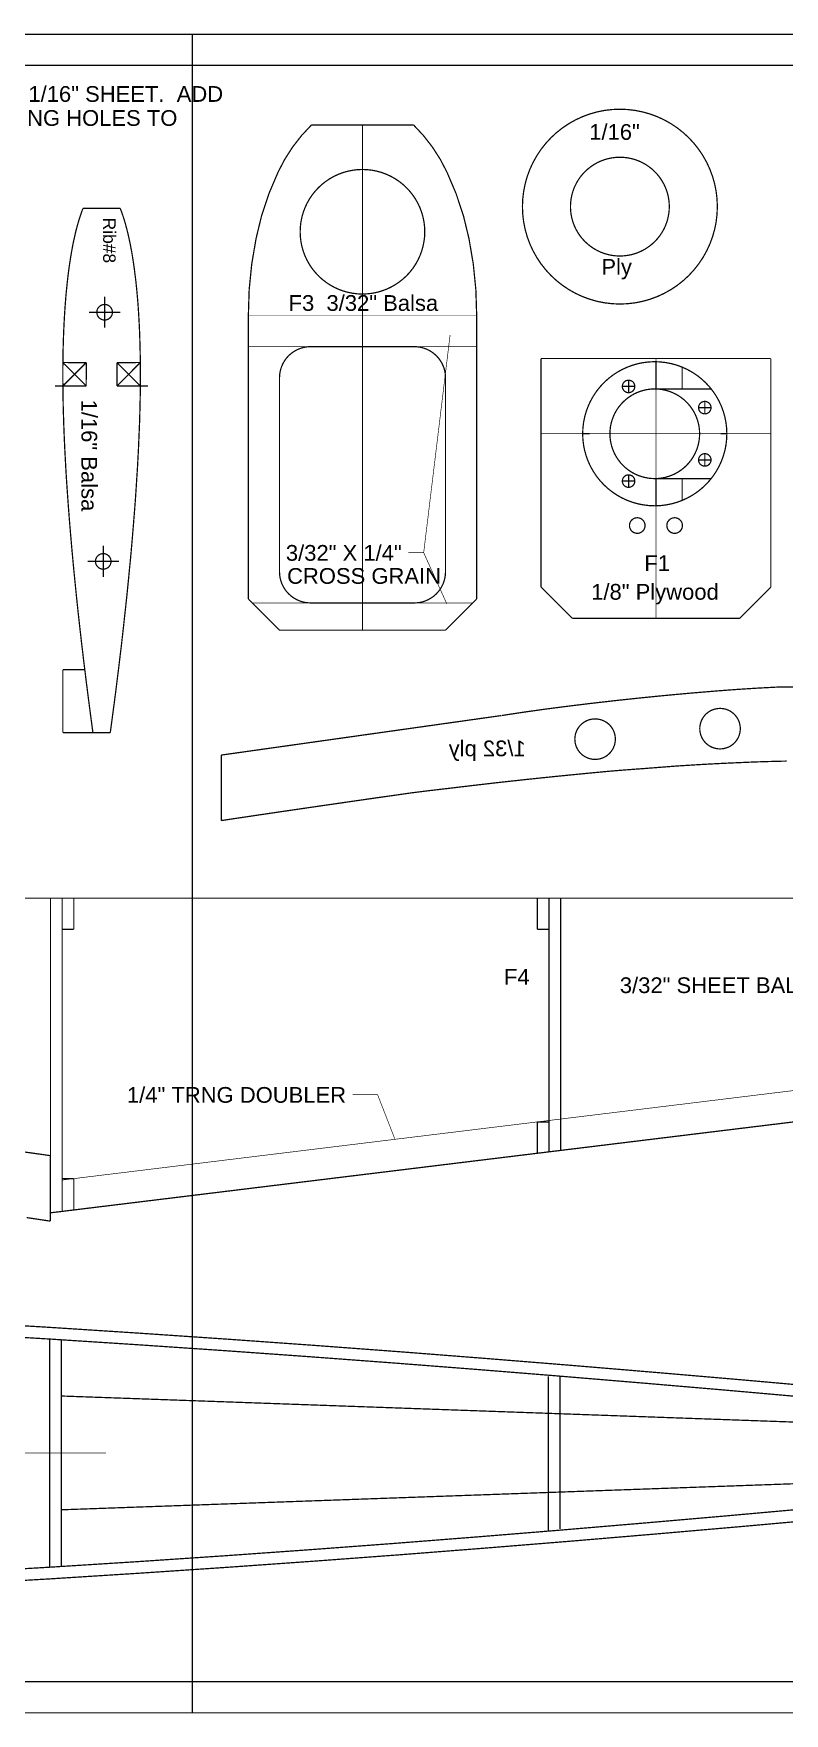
# Model space of a CAD drawing. Extents: x -1080 to 1070, y -166 to 202.
# Drawn here: x 500.9 to 651.5, y -166 to 171.1 of the extents above; entities that cross this region are included whole.
import ezdxf

# ---------------------------------------------------------------- set-up
doc = ezdxf.new("R2010")
doc.units = 0
doc.header["$MEASUREMENT"] = 0
doc.linetypes.add('DASHED', pattern=[0.75, 0.5, -0.25])
doc.linetypes.add('DOT', pattern=[0.25, 0, -0.25])
doc.layers.get('0').update_dxf_attribs({"linetype": 'CONTINUOUS'})
for name, color, linetype in [('2', 7, 'CONTINUOUS'), ('DEFAULT', 7, 'CONTINUOUS'), ('LINE', 7, 'CONTINUOUS')]:
    doc.layers.add(name, color=color, linetype=linetype)
doc.styles.add('ARIAL', font='ARIAL.TTF')

# ---------------------------------------------------------------- blocks, each defined once
blk = doc.blocks.new('GROUP38')
at = {"layer": 'DEFAULT', "const_width": 0.01}
for points in [[(-0.4098, 2.0278, 0.0906), (-0.6777, 1.6489, 0.062), (-0.8544, 1.1151, 0.0511), (-0.916, 0.4983, 1.8353)], [(0.9161, 0.4983, 0.0511), (0.8544, 1.1151, 0.062), (0.6777, 1.6489, 0.0906), (0.4098, 2.0278, 1.8354)], [(-0.4162, 0.2483, 0.0985), (-0.5118, 0.2292, 0.0985), (-0.5929, 0.1751, 0.0985), (-0.6471, 0.094, 0.0984), (-0.6661, -0.0015, 1.3358)], [(0.6661, -0.0016, 0.0984), (0.647, 0.094, 0.0985), (0.5928, 0.175, 0.0985), (0.5118, 0.2291, 0.0985), (0.4161, 0.2482, 1.3354)], [(-0.6661, -1.5591, 0.0984), (-0.647, -1.6547, 0.0984), (-0.5929, -1.7358, 0.0985), (-0.5118, -1.79, 0.0984), (-0.4162, -1.809, 1.3365)], [(0.4162, -1.809, 0.0984), (0.5118, -1.7899, 0.0984), (0.5928, -1.7357, 0.0984), (0.6469, -1.6547, 0.0984), (0.666, -1.5591, 1.3353)]]:
    blk.add_lwpolyline(points, format="xyb", dxfattribs=at)
for points in [[(-0.4098, 2.0278), (0.4099, 2.0278)], [(-0.4162, 0.2483), (0.4162, 0.2483)], [(-0.6661, -1.5591), (-0.6661, -0.0016)], [(0.6661, -1.5591), (0.6661, -0.0016)], [(-0.9161, -1.7777), (-0.6661, -2.0277)], [(-0.4162, -1.809), (0.4162, -1.809)], [(0.6661, -2.0277), (0.9161, -1.7777)], [(-0.6661, -2.0277), (0.6661, -2.0277)]]:
    blk.add_lwpolyline(points, dxfattribs=at)
at = {"layer": 'DEFAULT', "linetype": 'DOT'}
for points, const_width in [([(0, -2.0277), (0, 2.0273)], 0.01), ([(-0.9161, 0.4983), (0.9161, 0.4983)], 0.005), ([(-0.9161, 0.2483), (0, 0.2483)], 0.005), ([(0, 0.2483), (0.9161, 0.2483)], 0.005), ([(-0.8848, -1.809), (0, -1.809)], 0.005), ([(0, -1.809), (0.8848, -1.809)], 0.005)]:
    blk.add_lwpolyline(points, dxfattribs=dict(at, const_width=const_width))
at = {"layer": 'DEFAULT', "const_width": 0.01}
blk.add_lwpolyline([(0.4995, 1.1707, 0.0985), (0.4614, 1.362, 0.0985), (0.353, 1.5242, 0.0985), (0.1908, 1.6326, 0.0985), (-0.0005, 1.6707, 0.0985), (-0.1918, 1.6326, 0.0985), (-0.354, 1.5242, 0.0985), (-0.4624, 1.362, 0.0985), (-0.5004, 1.1706, 0.0985), (-0.4624, 0.9793, 0.0985), (-0.354, 0.8171, 0.0985), (-0.1918, 0.7087, 0.0985), (-0.0004, 0.6707, 0.0985), (0.1908, 0.7087, 0.0985), (0.353, 0.8171, 0.0985), (0.4614, 0.9793, 0.0985)], format="xyb", close=True, dxfattribs=at)
at = {"layer": 'LINE', "const_width": 0.01}
for points in [[(-0.9161, -1.7777), (-0.9161, 0.4983)], [(0.9161, -1.7777), (0.9161, 0.4983)]]:
    blk.add_lwpolyline(points, dxfattribs=at)
at = {"layer": 'DEFAULT', "style": 'ARIAL'}
blk.add_text('F3  3/32" Balsa', height=0.1263, dxfattribs=at).set_placement((-0.593, 0.5356))
blk = doc.blocks.new('GROUP40')
at = {"layer": 'DEFAULT', "const_width": 0.01}
for points in [[(0.782, 0, 0.0985), (0.7224, 0.2992, 0.0985), (0.5529, 0.5529, 0.0985), (0.2992, 0.7224, 0.0985), (0, 0.7819, 0.0985), (-0.2992, 0.7224, 0.0985), (-0.5529, 0.5529, 0.0985), (-0.7224, 0.2992, 0.0985), (-0.7819, 0, 0.0985), (-0.7224, -0.2992, 0.0985), (-0.5529, -0.5529, 0.0985), (-0.2992, -0.7224, 0.0985), (0, -0.7819, 0.0985), (0.2992, -0.7224, 0.0985), (0.5529, -0.5529, 0.0985), (0.7224, -0.2992, 0.0985)], [(0.3965, 0, 0.0985), (0.3663, 0.1518, 0.0985), (0.2803, 0.2804, 0.0985), (0.1517, 0.3664, 0.0985), (0, 0.3965, 0.0985), (-0.1518, 0.3664, 0.0985), (-0.2804, 0.2804, 0.0985), (-0.3664, 0.1518, 0.0985), (-0.3965, 0, 0.0985), (-0.3664, -0.1517, 0.0985), (-0.2804, -0.2803, 0.0985), (-0.1518, -0.3663, 0.0985), (0, -0.3964, 0.0985), (0.1517, -0.3663, 0.0985), (0.2803, -0.2803, 0.0985), (0.3663, -0.1517, 0.0985)]]:
    blk.add_lwpolyline(points, format="xyb", close=True, dxfattribs=at)
at = {"layer": 'DEFAULT', "style": 'ARIAL'}
for s, p in [('1/16"', (-0.2459, 0.5364)), ('Ply', (-0.1484, -0.5462))]:
    blk.add_text(s, height=0.1263, dxfattribs=at).set_placement(p)
blk = doc.blocks.new('GROUP01')
at = {"layer": 'DEFAULT', "const_width": 0.01}
for points in [[(0.5785, 0, 0.0985), (0.5344, 0.2213, 0.0985), (0.409, 0.409, 0.0985), (0.2213, 0.5344, 0.0985), (0, 0.5784, 0.0985), (-0.2213, 0.5344, 0.0985), (-0.409, 0.409, 0.0985), (-0.5344, 0.2213, 0.0985), (-0.5784, 0, 0.0985), (-0.5344, -0.2213, 0.0985), (-0.409, -0.409, 0.0985), (-0.2213, -0.5344, 0.0985), (0, -0.5784, 0.0985), (0.2213, -0.5344, 0.0985), (0.409, -0.409, 0.0985), (0.5344, -0.2213, 0.0985)], [(0.36, 0, 0.0985), (0.3325, 0.1377, 0.0985), (0.2545, 0.2545, 0.0985), (0.1377, 0.3325, 0.0985), (0, 0.3599, 0.0985), (-0.1377, 0.3325, 0.0985), (-0.2545, 0.2545, 0.0985), (-0.3325, 0.1377, 0.0985), (-0.3599, 0, 0.0985), (-0.3325, -0.1377, 0.0985), (-0.2545, -0.2545, 0.0985), (-0.1377, -0.3325, 0.0985), (0, -0.3599, 0.0985), (0.1377, -0.3325, 0.0985), (0.2545, -0.2545, 0.0985), (0.3325, -0.1377, 0.0985)], [(-0.33, 0.2102, 0.0987), (-0.3338, 0.2293, 0.0986), (-0.3446, 0.2455, 0.0984), (-0.3608, 0.2563, 0.0984), (-0.38, 0.2602, 0.0982), (-0.3991, 0.2563, 0.0983), (-0.4153, 0.2455, 0.0983), (-0.4261, 0.2293, 0.0983), (-0.43, 0.2101, 0.0982), (-0.4261, 0.191, 0.0985), (-0.4153, 0.1748, 0.0985), (-0.3991, 0.164, 0.0986), (-0.3799, 0.1602, 0.0987), (-0.3608, 0.164, 0.0989), (-0.3446, 0.1748, 0.0986), (-0.3338, 0.191, 0.0986)], [(-0.33, 0.2102, 0.0987), (-0.3338, 0.2293, 0.0986), (-0.3446, 0.2455, 0.0984), (-0.3608, 0.2563, 0.0984), (-0.38, 0.2602, 0.0982), (-0.3991, 0.2563, 0.0983), (-0.4153, 0.2455, 0.0983), (-0.4261, 0.2293, 0.0983), (-0.43, 0.2101, 0.0982), (-0.4261, 0.191, 0.0985), (-0.4153, 0.1748, 0.0985), (-0.3991, 0.164, 0.0986), (-0.3799, 0.1602, 0.0987), (-0.3608, 0.164, 0.0989), (-0.3446, 0.1748, 0.0986), (-0.3338, 0.191, 0.0986)], [(0.43, 0.2102, 0.0982), (0.4261, 0.2293, 0.0983), (0.4153, 0.2455, 0.0983), (0.3991, 0.2563, 0.0983), (0.3799, 0.2602, 0.0982), (0.3608, 0.2563, 0.0985), (0.3446, 0.2455, 0.0985), (0.3338, 0.2293, 0.0986), (0.33, 0.2101, 0.0987), (0.3338, 0.191, 0.0989), (0.3446, 0.1748, 0.0986), (0.3608, 0.164, 0.0986), (0.38, 0.1602, 0.0987), (0.3991, 0.164, 0.0986), (0.4153, 0.1748, 0.0984), (0.4261, 0.191, 0.0984)], [(-0.1599, -0.4015, 0.0986), (-0.1637, -0.3823, 0.0989), (-0.1745, -0.3661, 0.0986), (-0.1907, -0.3553, 0.0986), (-0.2099, -0.3515, 0.0987), (-0.229, -0.3553, 0.0986), (-0.2452, -0.3661, 0.0984), (-0.256, -0.3823, 0.0984), (-0.2599, -0.4015, 0.0982), (-0.256, -0.4206, 0.0983), (-0.2452, -0.4368, 0.0983), (-0.229, -0.4476, 0.0983), (-0.2098, -0.4515, 0.0982), (-0.1907, -0.4476, 0.0985), (-0.1745, -0.4368, 0.0985), (-0.1637, -0.4206, 0.0986)], [(0.2598, -0.4015, 0.0984), (0.2559, -0.3823, 0.0985), (0.2451, -0.3661, 0.0985), (0.2289, -0.3553, 0.0986), (0.2097, -0.3515, 0.0987), (0.1906, -0.3553, 0.0989), (0.1744, -0.3661, 0.0986), (0.1636, -0.3823, 0.0986), (0.1598, -0.4015, 0.0987), (0.1636, -0.4206, 0.0986), (0.1744, -0.4368, 0.0984), (0.1906, -0.4476, 0.0984), (0.2098, -0.4515, 0.0982), (0.2289, -0.4476, 0.0983), (0.2451, -0.4368, 0.0983), (0.2559, -0.4206, 0.0983)]]:
    blk.add_lwpolyline(points, format="xyb", close=True, dxfattribs=at)
for points in [[(0, 0.523), (0, 0.5785)], [(-0.43, 0.2102), (-0.33, 0.2102)], [(-0.38, 0.1602), (-0.38, 0.2602)], [(0.33, 0.2102), (0.43, 0.2102)], [(0.38, 0.1643), (0.38, 0.2602)], [(-0.5785, -0.0098), (-0.3599, -0.0098)], [(-0.3599, -0.4548), (-0.3599, -0.0098)], [(0.3598, -0.4548), (0.3598, -0.0098)], [(0.3598, -0.0098), (0.5784, -0.0098)], [(-0.5352, -0.2198), (-0.3599, -0.2198)], [(0.3598, -0.2198), (0.5351, -0.2198)], [(-0.2599, -0.4015), (-0.1599, -0.4015)], [(-0.2099, -0.4515), (-0.2099, -0.3515)], [(0.1598, -0.4015), (0.2598, -0.4015)], [(0.2098, -0.4515), (0.2098, -0.3515)], [(0, -0.5785), (0, -0.5291)]]:
    blk.add_lwpolyline(points, dxfattribs=at)
blk = doc.blocks.new('GROUP43')
at = {"layer": 'DEFAULT', "const_width": 0.01}
for points in [[(-0.9216, 1.043), (0.9214, 1.043)], [(-0.9216, -0.793), (-0.9216, 1.043)], [(0.9214, -0.793), (0.9214, 1.043)], [(-0.9216, -0.793), (-0.6716, -1.043)], [(0.6714, -1.043), (0.9214, -0.793)], [(-0.6716, -1.043), (0.6714, -1.043)]]:
    blk.add_lwpolyline(points, dxfattribs=at)
at = {"layer": 'DEFAULT', "linetype": 'DOT', "const_width": 0.005}
for points in [[(-0.0001, -1.043), (-0.0001, 1.043)], [(-0.9215, 0.439), (0.9215, 0.439)]]:
    blk.add_lwpolyline(points, dxfattribs=at)
at = {"layer": 'DEFAULT', "const_width": 0.01}
for points in [[(-0.0876, -0.2978, 0.0986), (-0.0923, -0.2738, 0.0987), (-0.1059, -0.2536, 0.0987), (-0.1261, -0.24, 0.0986), (-0.1501, -0.2353, 0.0985), (-0.174, -0.24, 0.0985), (-0.1942, -0.2536, 0.0984), (-0.2078, -0.2738, 0.0984), (-0.2126, -0.2978, 0.0984), (-0.2078, -0.3217, 0.0982), (-0.1942, -0.3419, 0.0982), (-0.174, -0.3555, 0.0983), (-0.15, -0.3602, 0.0984), (-0.1261, -0.3555, 0.0984), (-0.1059, -0.3419, 0.0985), (-0.0923, -0.3217, 0.0986)], [(0.2124, -0.2978, 0.0984), (0.2076, -0.2738, 0.0984), (0.194, -0.2536, 0.0985), (0.1738, -0.24, 0.0986), (0.1498, -0.2353, 0.0986), (0.1259, -0.24, 0.0987), (0.1057, -0.2536, 0.0987), (0.0921, -0.2738, 0.0986), (0.0874, -0.2978, 0.0985), (0.0921, -0.3217, 0.0985), (0.1057, -0.3419, 0.0984), (0.1259, -0.3555, 0.0983), (0.1499, -0.3602, 0.0983), (0.1738, -0.3555, 0.0982), (0.194, -0.3419, 0.0982), (0.2076, -0.3217, 0.0983)]]:
    blk.add_lwpolyline(points, format="xyb", close=True, dxfattribs=at)
at = {"layer": 'DEFAULT', "rotation": 90}
blk.add_blockref('GROUP01', (-0.0097, 0.439), dxfattribs=at)
at = {"layer": 'DEFAULT', "style": 'ARIAL'}
for s, p in [('F1', (-0.0932, -0.6627)), ('1/8" Plywood', (-0.5199, -0.8931))]:
    blk.add_text(s, height=0.1263, dxfattribs=at).set_placement(p)
blk = doc.blocks.new('GROUP57')
at = {"layer": 'DEFAULT', "const_width": 0.01}
for points in [[(6.1639, 0.1633), (5.4889, 0.2233), (4.8135, 0.2814), (4.1365, 0.3381), (3.456, 0.3931), (2.7707, 0.4466), (2.0786, 0.4982), (1.3783, 0.5483), (0.6681, 0.5967), (-0.0534, 0.6435), (-0.508, 0.6708)], [(6.0018, 0.0837), (5.3444, 0.1418), (4.6867, 0.1981), (4.0273, 0.2531), (3.3646, 0.3064), (2.6971, 0.3583), (2.023, 0.4085), (1.341, 0.4572), (0.6493, 0.5042), (-0.0534, 0.5497), (-0.508, 0.577)], [(-0.0534, -1.282), (-0.0534, 0.5497)], [(0.0404, -1.2766), (0.0404, 0.5418)], [(3.948, -0.9922), (3.948, 0.2508)], [(4.0418, -0.9765), (4.0418, 0.2508)], [(0.0403, 0.0924), (11.022, -0.2984)], [(-0.508, -1.3085), (-0.0534, -1.282), (0.6494, -1.2375), (1.3411, -1.191), (2.023, -1.1424), (2.6971, -1.0921), (3.3645, -1.0398), (4.0272, -0.9858), (4.6865, -0.93), (5.3442, -0.8728), (6.0015, -0.8138)], [(-0.508, -1.4023), (-0.0534, -1.3758), (0.6682, -1.3301), (1.3785, -1.2824), (2.0788, -1.2327), (2.7709, -1.1812), (3.4562, -1.1275), (4.1367, -1.0723), (4.8136, -1.0151), (5.4889, -0.9563), (6.1639, -0.8957)], [(0.0404, -0.8211), (11.022, -0.4304)]]:
    blk.add_lwpolyline(points, dxfattribs=at)
at = {"layer": 'DEFAULT', "linetype": 'DOT', "const_width": 0.005}
blk.add_lwpolyline([(-9.6695, -0.3655), (0.4002, -0.3655)], dxfattribs=at)
blk = doc.blocks.new('GROUP1')
at = {"layer": 'DEFAULT', "linetype": 'DOT', "const_width": 0.01}
for points in [[(4.7822, -1.0997), (4.8768, -1.1138), (4.9731, -1.1283)], [(4.9726, -1.1283), (4.9726, -0.6025)]]:
    blk.add_lwpolyline(points, dxfattribs=at)
at = {"layer": 'LINE', "linetype": 'DOT', "const_width": 0.01}
blk.add_lwpolyline([(2.7245, -0.2851), (4.973, -0.6025)], dxfattribs=at)
blk = doc.blocks.new('GROUP34')
at = {"layer": 'DEFAULT', "linetype": 'DOT'}
for points, const_width in [([(0.4896, -1.1162), (0.4896, 1.4095)], 0.01), ([(0.5831, -1.1047), (0.5831, 1.4095)], 0.01), ([(0.6767, 1.1595), (0.6767, 1.4095)], 0.01), ([(4.4902, -0.6266), (4.4902, 1.4095)], 0.01), ([(4.5841, -0.6151), (4.5841, 1.4095)], 0.01), ([(0.5829, 1.1595), (0.6767, 1.1595)], 0.01), ([(0.5834, -0.853), (10.5033, 0.361)], 0.005)]:
    blk.add_lwpolyline(points, dxfattribs=dict(at, const_width=const_width))
at = {"layer": 'DEFAULT'}
for points, const_width in [([(4.3964, 1.1595), (4.3966, 1.4094)], 0.01), ([(4.3964, 1.1595), (4.4903, 1.1594)], 0.01), ([(0.4897, -1.1162), (11.5585, 0.2384)], 0.01), ([(2.9143, -0.1684), (3.1145, -0.1684)], 0.005), ([(3.1145, -0.1684), (3.252, -0.5218)], 0.005), ([(4.3965, -0.638), (4.3965, -0.3863)], 0.01), ([(4.3965, -0.3863), (4.4902, -0.3863)], 0.01), ([(0.5834, -0.8415), (0.6766, -0.8415)], 0.01), ([(0.6766, -1.0933), (0.6766, -0.8415)], 0.01)]:
    blk.add_lwpolyline(points, dxfattribs=dict(at, const_width=const_width))
at = {"layer": 'LINE', "const_width": 0.01}
blk.add_lwpolyline([(-3.6737, 1.4095), (8.6191, 1.4095)], dxfattribs=at)
at = {"layer": 'DEFAULT'}
blk.add_blockref('GROUP1', (-4.4841, -0.0548), dxfattribs=at)
at = {"layer": 'DEFAULT', "style": 'ARIAL'}
for s, p in [('F4', (4.1282, 0.7148)), ('3/32" SHEET BALSA SIDES', (5.058, 0.6477)), ('1/4" TRNG DOUBLER', (1.1029, -0.2328))]:
    blk.add_text(s, height=0.1263, dxfattribs=at).set_placement(p)
blk = doc.blocks.new('GROUP33')
at = {"layer": 'DEFAULT', "linetype": 'DOT', "const_width": 0.01}
blk.add_lwpolyline([(0.8085, 1.3555), (0.8086, 1.3556)], dxfattribs=at)
at = {"layer": 'DEFAULT', "const_width": 0.01}
blk.add_lwpolyline([(2.721, -0.2846, 0.0079), (2.2038, -0.2117, 0.0058), (1.601, -0.1428, 0.006), (1.0041, -0.0882, 0.0085), (0.5038, -0.0563, 10.3486)], format="xyb", dxfattribs=at)
at = {"layer": 'DEFAULT', "linetype": 'DOT', "const_width": 0.01}
for points in [[(1.1329, -0.3904, 0.0984), (1.1205, -0.3282, 0.0985), (1.0853, -0.2754, 0.0985), (1.0325, -0.2402, 0.0985), (0.9703, -0.2279, 0.0985), (0.9082, -0.2402, 0.0986), (0.8554, -0.2754, 0.0985), (0.8202, -0.3282, 0.0986), (0.8079, -0.3904, 0.0985), (0.8202, -0.4525, 0.0985), (0.8554, -0.5053, 0.0985), (0.9082, -0.5405, 0.0984), (0.9704, -0.5529, 0.0984), (1.0325, -0.5405, 0.0984), (1.0853, -0.5053, 0.0984), (1.1205, -0.4525, 0.0984)], [(2.1354, -0.4746, 0.0984), (2.123, -0.4124, 0.0985), (2.0878, -0.3596, 0.0985), (2.035, -0.3244, 0.0985), (1.9728, -0.3121, 0.0985), (1.9107, -0.3244, 0.0986), (1.8579, -0.3596, 0.0985), (1.8227, -0.4124, 0.0986), (1.8104, -0.4746, 0.0985), (1.8227, -0.5367, 0.0985), (1.8579, -0.5895, 0.0985), (1.9107, -0.6247, 0.0984), (1.9729, -0.6371, 0.0984), (2.035, -0.6247, 0.0984), (2.0878, -0.5895, 0.0984), (2.123, -0.5367, 0.0984)]]:
    blk.add_lwpolyline(points, format="xyb", close=True, dxfattribs=at)
at = {"layer": 'DEFAULT', "const_width": 0.01}
for points in [[(0.4366, -0.6508), (0.4578, -0.6511), (0.4789, -0.6517), (0.4996, -0.6521), (0.5202, -0.6527), (0.5404, -0.6531), (0.5607, -0.6537), (0.5808, -0.6543), (0.6009, -0.6549), (0.6208, -0.6555), (0.6409, -0.6561), (0.6611, -0.6567), (0.6815, -0.6575), (0.702, -0.6581), (0.7228, -0.659), (0.7439, -0.6599), (0.7654, -0.6609), (0.7939, -0.6621), (0.822, -0.6633), (0.8496, -0.6645), (0.8771, -0.6657), (0.9041, -0.6669), (0.9311, -0.6682), (0.9578, -0.6694), (0.9848, -0.6709), (1.0115, -0.6721), (1.0383, -0.6736), (1.0652, -0.675), (1.0924, -0.6765), (1.1197, -0.678), (1.1475, -0.6796), (1.1756, -0.6813), (1.2043, -0.6831), (1.2286, -0.6846), (1.2526, -0.6861), (1.2762, -0.6876), (1.2997, -0.6892), (1.3227, -0.6907), (1.3458, -0.6925), (1.3686, -0.6942), (1.3917, -0.696), (1.4145, -0.6977), (1.4374, -0.6995), (1.4604, -0.7013), (1.4836, -0.7031), (1.5069, -0.7049), (1.5307, -0.7067), (1.5547, -0.7085), (1.5792, -0.7106), (1.601, -0.7121), (1.6226, -0.7137), (1.6438, -0.7152), (1.665, -0.7169), (1.6858, -0.7184), (1.7066, -0.7199), (1.7271, -0.7214), (1.7478, -0.7232), (1.7682, -0.7247), (1.7889, -0.7264), (1.8096, -0.728), (1.8305, -0.7298), (1.8515, -0.7316), (1.8728, -0.7335), (1.8943, -0.7355), (1.9164, -0.7376), (1.9615, -0.7418), (2.0061, -0.746), (2.05, -0.7502), (2.0935, -0.7545), (2.1364, -0.7587), (2.1792, -0.7629), (2.2216, -0.7671), (2.2642, -0.7714), (2.3065, -0.7756), (2.349, -0.78), (2.3917, -0.7844), (2.4348, -0.7889), (2.4781, -0.7934), (2.5221, -0.798), (2.5666, -0.8028), (2.6119, -0.8078), (2.647, -0.8114), (2.6815, -0.8153), (2.7156, -0.819), (2.7494, -0.8229), (2.7826, -0.8265), (2.8158, -0.8304), (2.8488, -0.8343), (2.8819, -0.8382), (2.9147, -0.842), (2.9477, -0.8459), (2.9809, -0.8498), (3.0144, -0.8538), (3.048, -0.8577), (3.0822, -0.8618), (3.1167, -0.866), (3.152, -0.8703), (3.1741, -0.8727), (3.196, -0.8753), (3.2175, -0.8777), (3.239, -0.8804), (3.2601, -0.8828), (3.2812, -0.8853), (3.302, -0.8877), (3.323, -0.8904), (3.3437, -0.8928), (3.3647, -0.8954), (3.3857, -0.898), (3.4069, -0.9007), (3.4281, -0.9034), (3.4497, -0.9063), (3.4715, -0.9093), (3.4939, -0.9126), (3.59, -0.9262), (3.6848, -0.9397), (3.7781, -0.953), (3.8706, -0.9664), (3.962, -0.9795), (4.0529, -0.9927), (4.1433, -1.0058), (4.2336, -1.019), (4.3237, -1.0321), (4.4141, -1.0453), (4.5049, -1.0586), (4.5965, -1.0722), (4.6887, -1.0858), (4.7822, -1.0997), (4.8768, -1.1138), (4.9731, -1.1283)], [(4.9726, -1.1283), (4.9726, -0.6025)]]:
    blk.add_lwpolyline(points, dxfattribs=at)
at = {"layer": 'LINE', "const_width": 0.01}
for points in [[(-0.0926, -0.0566), (0.5067, -0.0566)], [(2.7245, -0.2851), (4.973, -0.6025)]]:
    blk.add_lwpolyline(points, dxfattribs=at)
at = {"layer": 'DEFAULT', "style": 'ARIAL'}
blk.add_text('1/32 ply', height=0.1263, dxfattribs=at).set_placement((2.5297, -0.612))
blk = doc.blocks.new('GROUP24')
at = {"layer": 'DEFAULT', "color": 3, "const_width": 0.01}
for points in [[(-37.625, 6.7375), (48.375, 6.7375)], [(26.875, -6.7375), (26.875, 6.7375)], [(-37.625, -6.7375), (48.375, -6.7375)]]:
    blk.add_lwpolyline(points, dxfattribs=at)
at = {"layer": 'DEFAULT', "color": 3, "linetype": 'DASHED', "const_width": 0.01}
for points in [[(-37.375, 6.4875), (48.125, 6.4875)], [(-37.375, -6.4875), (48.125, -6.4875)]]:
    blk.add_lwpolyline(points, dxfattribs=at)

msp = doc.modelspace()

# ---------------------------------------------------------------- linework, layer by layer
at = {"const_width": 0.25}
for points in [[(510.27, 134.52), (510.52, 135.26)], [(510.52, 135.26), (510.78, 135.95)], [(510.78, 135.95), (510.81, 136.01)], [(510.81, 136.01), (518.28, 136.01)], [(518.28, 136.01), (518.3, 135.95)], [(518.3, 135.95), (518.56, 135.26)], [(518.56, 135.26), (518.82, 134.52)], [(509.31, 131.16), (509.54, 132.06)], [(509.54, 132.06), (509.78, 132.93)], [(509.78, 132.93), (510.02, 133.75)], [(510.02, 133.75), (510.27, 134.52)], [(518.82, 134.52), (519.07, 133.75)], [(519.07, 133.75), (519.31, 132.93)], [(519.31, 132.93), (519.54, 132.06)], [(519.54, 132.06), (519.77, 131.16)], [(508.49, 127.15), (508.68, 128.21)], [(508.68, 128.21), (508.88, 129.23)], [(508.88, 129.23), (509.1, 130.22)], [(509.1, 130.22), (509.31, 131.16)], [(519.77, 131.16), (519.99, 130.22)], [(519.99, 130.22), (520.2, 129.23)], [(520.2, 129.23), (520.4, 128.21)], [(520.4, 128.21), (520.6, 127.15)], [(507.97, 123.76), (508.13, 124.93)], [(508.13, 124.93), (508.31, 126.06)], [(508.31, 126.06), (508.49, 127.15)], [(520.6, 127.15), (520.78, 126.06)], [(520.78, 126.06), (520.95, 124.93)], [(520.95, 124.93), (521.12, 123.76)], [(507.54, 120.07), (507.67, 121.33)], [(507.67, 121.33), (507.81, 122.56)], [(507.81, 122.56), (507.97, 123.76)], [(521.12, 123.76), (521.27, 122.56)], [(521.27, 122.56), (521.42, 121.33)], [(521.42, 121.33), (521.55, 120.07)], [(507.3, 117.44), (507.41, 118.77)], [(507.41, 118.77), (507.54, 120.07)], [(515.15, 112.04), (515.15, 118.29)], [(521.55, 120.07), (521.67, 118.77)], [(521.67, 118.77), (521.79, 117.44)], [(507.03, 113.29), (507.11, 114.7)], [(507.11, 114.7), (507.2, 116.09)], [(507.2, 116.09), (507.3, 117.44)], [(512.02, 115.16), (518.27, 115.16)], [(521.79, 117.44), (521.89, 116.09)], [(521.89, 116.09), (521.98, 114.7)], [(521.98, 114.7), (522.06, 113.29)], [(506.9, 110.39), (506.96, 111.85)], [(506.96, 111.85), (507.03, 113.29)], [(522.06, 113.29), (522.13, 111.85)], [(522.13, 111.85), (522.19, 110.39)], [(506.81, 107.39), (506.85, 108.9)], [(506.85, 108.9), (506.9, 110.39)], [(522.19, 110.39), (522.23, 108.9)], [(522.23, 108.9), (522.27, 107.39)], [(506.77, 104.3), (506.79, 105.85)], [(506.78, 100.38), (511.46, 105.06)], [(506.79, 105.85), (506.81, 107.39)], [(506.78, 105.07), (511.46, 105.06)], [(506.78, 105.07), (511.45, 100.38)], [(511.45, 100.38), (511.46, 105.06)], [(517.63, 105.06), (522.31, 105.07)], [(517.63, 105.06), (517.63, 100.38)], [(517.63, 105.06), (522.31, 100.38)], [(517.63, 100.38), (522.31, 105.07)], [(522.27, 107.39), (522.3, 105.85)], [(522.3, 105.85), (522.31, 104.3)], [(506.77, 102.72), (506.77, 104.3)], [(506.77, 102.72), (506.77, 101.13)], [(506.77, 101.13), (506.78, 100.38)], [(522.31, 100.38), (522.31, 101.13)], [(522.31, 104.3), (522.32, 102.72)], [(522.31, 101.13), (522.32, 102.72)], [(505.22, 100.38), (506.78, 100.38)], [(506.78, 100.38), (511.45, 100.38)], [(506.78, 100.38), (506.81, 97.89)], [(506.81, 97.89), (506.84, 96.24)], [(517.63, 100.38), (522.31, 100.38)], [(522.24, 96.24), (522.28, 97.89)], [(522.28, 97.89), (522.31, 100.38)], [(522.31, 100.38), (523.87, 100.38)], [(506.84, 96.24), (506.89, 94.58)], [(506.89, 94.58), (506.94, 92.91)], [(522.15, 92.91), (522.2, 94.58)], [(522.2, 94.58), (522.24, 96.24)], [(506.94, 92.91), (507, 91.23)], [(507, 91.23), (507.07, 89.53)], [(522.01, 89.53), (522.08, 91.23)], [(522.08, 91.23), (522.15, 92.91)], [(507.07, 89.53), (507.15, 87.83)], [(507.15, 87.83), (507.24, 86.11)], [(521.85, 86.11), (521.94, 87.83)], [(521.94, 87.83), (522.01, 89.53)], [(507.24, 86.11), (507.33, 84.39)], [(507.33, 84.39), (507.43, 82.66)], [(521.65, 82.66), (521.76, 84.39)], [(521.76, 84.39), (521.85, 86.11)], [(507.43, 82.66), (507.54, 80.93)], [(507.54, 80.93), (507.66, 79.2)], [(521.43, 79.2), (521.54, 80.93)], [(521.54, 80.93), (521.65, 82.66)], [(507.66, 79.2), (507.78, 77.46)], [(507.78, 77.46), (507.91, 75.72)], [(521.18, 75.72), (521.31, 77.46)], [(521.31, 77.46), (521.43, 79.2)], [(507.91, 75.72), (508.04, 73.98)], [(521.04, 73.98), (521.18, 75.72)], [(508.04, 73.98), (508.18, 72.24)], [(508.18, 72.24), (508.33, 70.5)], [(520.76, 70.5), (520.9, 72.24)], [(520.9, 72.24), (521.04, 73.98)], [(508.33, 70.5), (508.48, 68.76)], [(508.48, 68.76), (508.63, 67.04)], [(514.87, 62.04), (514.87, 68.29)], [(520.46, 67.04), (520.61, 68.76)], [(520.61, 68.76), (520.76, 70.5)], [(508.63, 67.04), (508.79, 65.31)], [(508.79, 65.31), (508.95, 63.6)], [(511.75, 65.16), (518, 65.16)], [(520.13, 63.6), (520.3, 65.31)], [(520.3, 65.31), (520.46, 67.04)], [(508.95, 63.6), (509.12, 61.89)], [(509.12, 61.89), (509.29, 60.19)], [(519.8, 60.19), (519.97, 61.89)], [(519.97, 61.89), (520.13, 63.6)], [(509.29, 60.19), (509.46, 58.5)], [(509.46, 58.5), (509.63, 56.82)], [(519.45, 56.82), (519.63, 58.5)], [(519.63, 58.5), (519.8, 60.19)], [(509.63, 56.82), (509.81, 55.16)], [(509.81, 55.16), (509.99, 53.51)], [(519.09, 53.51), (519.27, 55.16)], [(519.27, 55.16), (519.45, 56.82)], [(509.99, 53.51), (510.17, 51.87)], [(510.17, 51.87), (510.36, 50.26)], [(518.73, 50.26), (518.91, 51.87)], [(518.91, 51.87), (519.09, 53.51)], [(510.36, 50.26), (510.54, 48.65)], [(510.54, 48.65), (510.73, 47.07)], [(518.36, 47.07), (518.55, 48.65)], [(518.55, 48.65), (518.73, 50.26)], [(510.73, 47.07), (510.91, 45.51)], [(510.91, 45.51), (511.1, 43.97)], [(511.1, 43.97), (511.29, 42.45)], [(517.8, 42.45), (517.99, 43.97)], [(517.99, 43.97), (518.17, 45.51)], [(518.17, 45.51), (518.36, 47.07)], [(506.77, 43.44), (511.16, 43.44)], [(506.77, 30.79), (506.77, 43.44)], [(511.29, 42.45), (511.47, 40.95)], [(511.47, 40.95), (511.66, 39.48)], [(517.43, 39.48), (517.61, 40.95)], [(517.61, 40.95), (517.8, 42.45)], [(511.66, 39.48), (511.84, 38.03)], [(511.84, 38.03), (512.03, 36.6)], [(517.06, 36.6), (517.24, 38.03)], [(517.24, 38.03), (517.43, 39.48)], [(512.03, 36.6), (512.21, 35.21)], [(512.21, 35.21), (512.39, 33.84)], [(512.39, 33.84), (512.57, 32.5)], [(516.51, 32.5), (516.69, 33.84)], [(516.69, 33.84), (516.87, 35.21)], [(516.87, 35.21), (517.06, 36.6)], [(506.77, 30.79), (516.28, 30.79)], [(512.57, 32.5), (512.8, 30.79)], [(516.28, 30.79), (516.51, 32.5)]]:
    msp.add_lwpolyline(points, dxfattribs=at)
for points in [[(516.71, 115.16, 0.0984), (516.59, 115.76, 0.0982), (516.25, 116.26, 0.0982), (515.75, 116.6, 0.0984), (515.15, 116.72, 0.0983), (514.55, 116.6, 0.0984), (514.04, 116.26, 0.0985), (513.7, 115.76, 0.0986), (513.59, 115.16, 0.0986), (513.7, 114.56, 0.0987), (514.04, 114.06, 0.0987), (514.55, 113.72, 0.0986), (515.15, 113.6, 0.0985), (515.75, 113.72, 0.0985), (516.25, 114.06, 0.0984), (516.59, 114.56, 0.0984)], [(516.43, 65.16, 0.0984), (516.31, 65.76, 0.0982), (515.97, 66.26, 0.0982), (515.47, 66.6, 0.0984), (514.87, 66.72, 0.0983), (514.27, 66.6, 0.0984), (513.77, 66.26, 0.0985), (513.43, 65.76, 0.0986), (513.31, 65.16, 0.0986), (513.43, 64.56, 0.0987), (513.77, 64.06, 0.0987), (514.27, 63.72, 0.0986), (514.87, 63.6, 0.0985), (515.47, 63.72, 0.0985), (515.97, 64.06, 0.0984), (516.31, 64.56, 0.0984)]]:
    msp.add_lwpolyline(points, format="xyb", close=True, dxfattribs=at)
at = {"layer": 'DEFAULT', "const_width": 0.125}
for points in [[(579.15, 66.9), (584.45, 110.61)], [(576.07, 66.9), (579.15, 66.9)], [(576.07, 66.9), (579.15, 66.9)], [(579.15, 66.9), (583.79, 56.65)]]:
    msp.add_lwpolyline(points, dxfattribs=at)

# ---------------------------------------------------------------- block references
at = {"layer": 'DEFAULT', "yscale": 25, "zscale": 25}
for name, p, xscale in [('GROUP24', (-139.15, 2.52), 25), ('GROUP40', (618.51, 136.36), 25), ('GROUP38', (566.88, 102.05), 25), ('GROUP43', (625.75, 79.8), 25), ('GROUP33', (662.86, 41.35), -25), ('GROUP34', (492.05, -37.67), 25), ('GROUP57', (505.44, -104.65), 25)]:
    msp.add_blockref(name, p, dxfattribs=dict(at, xscale=xscale))

# ---------------------------------------------------------------- texts
at = {"layer": '2', "style": 'ARIAL'}
msp.add_text('Rib#8  ', height=2.5, rotation=270, dxfattribs=at).set_placement((514.85, 134.15))
at = {"layer": 'DEFAULT', "style": 'ARIAL'}
for s, p in [('ALL RIBS 1/16" SHEET.  ADD', (479.26, 157.39)), ('LIGHTENING HOLES TO', (479.26, 152.57)), ('3/32" X 1/4"', (551.51, 65.29)), ('CROSS GRAIN', (551.75, 60.66))]:
    msp.add_text(s, height=3.1575, dxfattribs=at).set_placement(p)
msp.add_text('1/16" Balsa', height=3.1575, rotation=270, dxfattribs=at).set_placement((510.49, 97.63))

doc.saveas('drawing.dxf')
